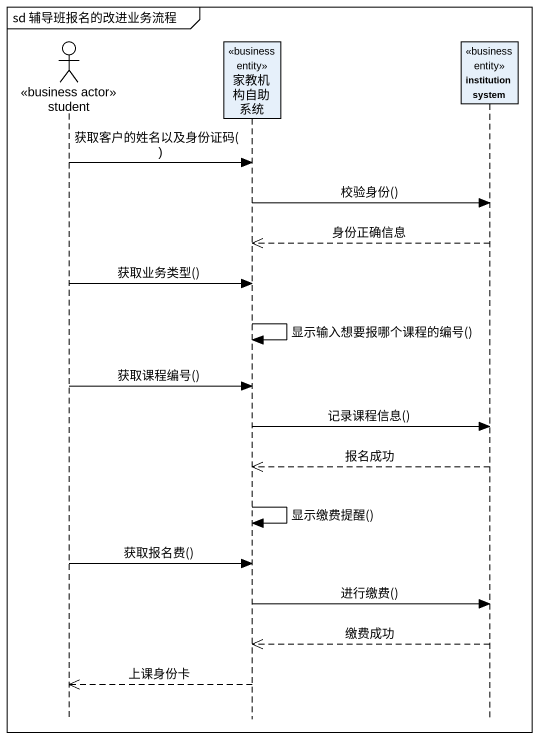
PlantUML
@startuml
mainframe sd 辅导班报名的改进业务流程
hide footbox
actor student <<business actor>>
participant 家教机构自助系统 <<business entity>>
participant "institution system" as institution_system <<business entity>>

student -> 家教机构自助系统 : 获取客户的姓名以及身份证码()
家教机构自助系统 -> institution_system : 校验身份()
institution_system -->> 家教机构自助系统 : 身份正确信息
student -> 家教机构自助系统 : 获取业务类型()
家教机构自助系统 -> 家教机构自助系统 : 显示输入想要报哪个课程的编号()
student -> 家教机构自助系统 : 获取课程编号()
家教机构自助系统 -> institution_system : 记录课程信息()
institution_system -->> 家教机构自助系统 : 报名成功
家教机构自助系统 -> 家教机构自助系统 : 显示缴费提醒()
student -> 家教机构自助系统 : 获取报名费()
家教机构自助系统 -> institution_system : 进行缴费()
institution_system -->> 家教机构自助系统 : 缴费成功
家教机构自助系统 -->> student : 上课身份卡
@enduml
